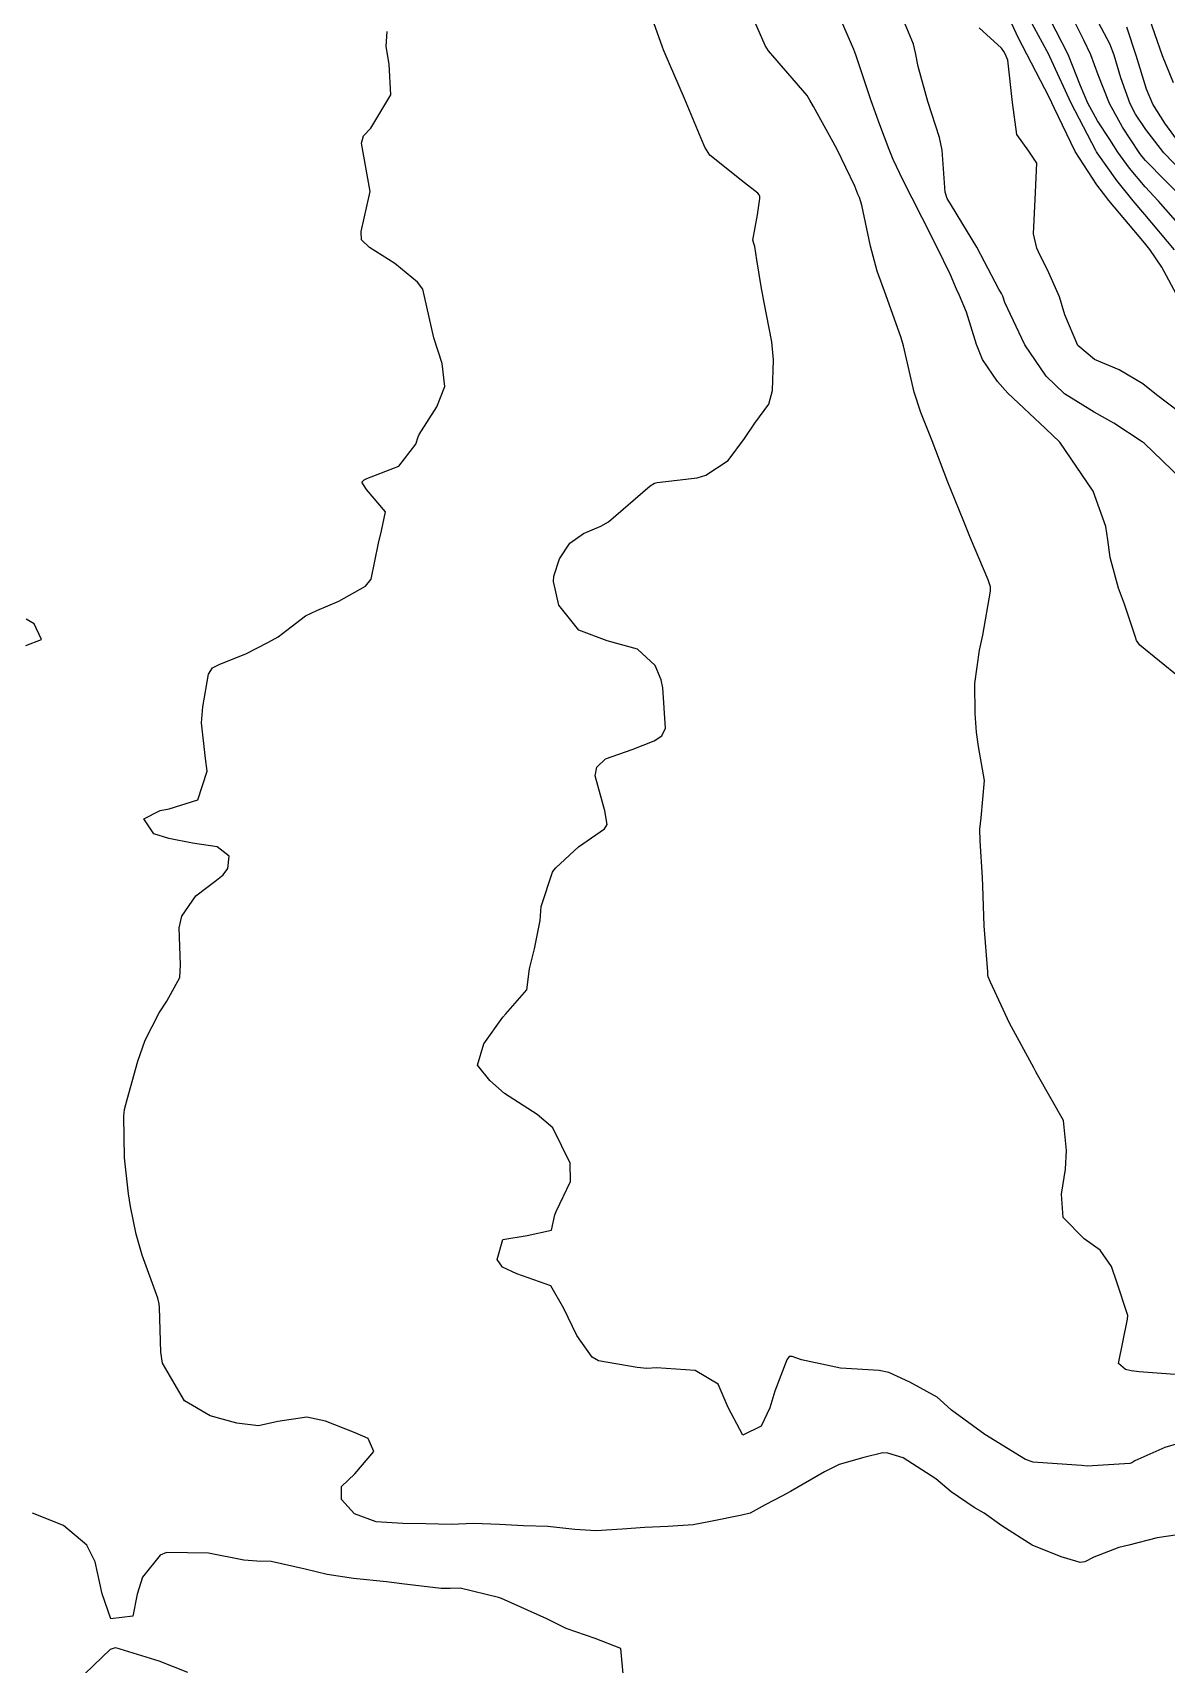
# Model space of a CAD drawing. Header units: metres. Extents: x 307586 to 320046, y 7427249 to 7434250.
# Drawn here: x 319128.7 to 319175.5, y 7429611.4 to 7429678.8 of the extents above; entities that cross this region are included whole.
import ezdxf

# ---------------------------------------------------------------- set-up
doc = ezdxf.new("R2010")
doc.units = ezdxf.units.M
doc.header["$MEASUREMENT"] = 0
doc.layers.add('Curvas de Nivel 1m', color=11, linetype='Continuous')
doc.layers.add('Curvas de Nivel 5m', color=15, linetype='Continuous')

msp = doc.modelspace()

# ---------------------------------------------------------------- linework, layer by layer
at = {"layer": 'Curvas de Nivel 1m', "flags": 128}
for points, elevation in [([(319176.079, 7429623.391), (319174.411, 7429623.506), (319174.08, 7429623.557), (319173.848, 7429623.611), (319173.56, 7429623.848), (319173.94, 7429625.681), (319173.941, 7429625.842), (319173.492, 7429627.218), (319173.269, 7429627.853), (319172.811, 7429628.531), (319172.144, 7429629), (319171.275, 7429629.879), (319171.208, 7429630.839), (319171.368, 7429631.878), (319171.419, 7429632.65), (319171.291, 7429633.879), (319170.222, 7429635.771), (319170.153, 7429635.891), (319170.061, 7429636.056), (319169.064, 7429637.902), (319168.27, 7429639.597), (319168.178, 7429639.817), (319168.17, 7429639.912), (319168.168, 7429640.018), (319168.012, 7429641.914), (319167.966, 7429643.562), (319167.948, 7429643.916), (319167.855, 7429645.434), (319167.842, 7429645.918), (319167.884, 7429646.383), (319168.026, 7429647.915), (319167.786, 7429649.318), (319167.695, 7429649.92), (319167.646, 7429650.68), (319167.629, 7429651.922), (319167.821, 7429653.303), (319167.954, 7429653.917), (319168.281, 7429655.733), (319168.277, 7429655.913), (319168.179, 7429656.203), (319167.446, 7429657.926), (319167.177, 7429658.607), (319166.639, 7429659.938), (319166.517, 7429660.241), (319165.86, 7429661.947), (319165.401, 7429663.105), (319165.118, 7429663.954), (319164.682, 7429665.859), (319164.656, 7429665.959), (319164.586, 7429666.193), (319163.952, 7429667.97), (319163.594, 7429668.947), (319163.326, 7429669.98), (319162.969, 7429671.674), (319162.86, 7429671.987), (319162.801, 7429672.125), (319162.668, 7429672.456), (319161.926, 7429673.998), (319160.969, 7429675.739), (319160.818, 7429676.009), (319160.706, 7429676.192), (319159.11, 7429678.034), (319158.963, 7429678.265), (319158.74, 7429678.791), (319158.181, 7429680.046)], 769), ([(319176.036, 7429667.826), (319175.346, 7429669.112), (319174.856, 7429669.838), (319174.637, 7429670.115), (319173.167, 7429671.862), (319172.944, 7429672.144), (319172.669, 7429672.507), (319171.776, 7429673.879), (319170.907, 7429675.682), (319170.815, 7429675.889), (319170.706, 7429676.103), (319169.772, 7429677.904), (319169.421, 7429678.591), (319168.802, 7429679.919)], 773), ([(319176.34, 7429671.823), (319174.68, 7429673.516), (319174.53, 7429673.691), (319174.418, 7429673.844), (319173.733, 7429674.894), (319173.184, 7429675.863), (319172.721, 7429677.053), (319172.425, 7429677.873), (319172.13, 7429678.485), (319171.423, 7429679.883)], 776), ([(319176.044, 7429620.559), (319175.482, 7429620.385), (319174.233, 7429619.838), (319174.111, 7429619.76), (319174.032, 7429619.727), (319172.269, 7429619.619), (319172.031, 7429619.639), (319171.829, 7429619.661), (319170.032, 7429619.781), (319169.715, 7429619.893), (319168.048, 7429620.929), (319166.669, 7429621.931), (319166.353, 7429622.223), (319166.068, 7429622.458), (319164.943, 7429623.082), (319164.078, 7429623.484), (319163.676, 7429623.563), (319162.08, 7429623.663), (319160.47, 7429624.006), (319160.084, 7429624.145), (319159.957, 7429624.138), (319159.861, 7429624.012), (319159.371, 7429622.716), (319159.164, 7429622.019), (319158.806, 7429621.268), (319158.046, 7429620.893), (319157.44, 7429622.039), (319157.033, 7429623.006), (319156.078, 7429623.562), (319154.485, 7429623.67), (319154.079, 7429623.652), (319153.677, 7429623.684), (319152.081, 7429623.968), (319151.827, 7429624.113), (319151.194, 7429625.017), (319150.654, 7429626.124), (319150.117, 7429627.058), (319148.718, 7429627.55), (319148.128, 7429627.828), (319147.908, 7429628.153), (319148.141, 7429628.971), (319149.143, 7429629.14), (319150.145, 7429629.364), (319150.289, 7429629.991), (319150.336, 7429630.128), (319150.928, 7429631.366), (319150.92, 7429632.123), (319150.197, 7429633.579), (319149.551, 7429634.137), (319148.211, 7429635), (319147.6, 7429635.543), (319147.09, 7429636.167), (319147.355, 7429637.044), (319148.129, 7429638.152), (319148.254, 7429638.295), (319149.131, 7429639.275), (319149.243, 7429640.14), (319149.45, 7429640.974), (319149.682, 7429642.136), (319149.723, 7429642.722), (319150.181, 7429644.131), (319150.238, 7429644.217), (319150.325, 7429644.314), (319151.266, 7429645.188), (319152.341, 7429645.928), (319152.45, 7429646.108), (319152.351, 7429646.67), (319151.953, 7429648.114), (319152.024, 7429648.466), (319152.38, 7429648.82), (319153.483, 7429649.193), (319154.388, 7429649.557), (319154.706, 7429649.761), (319154.859, 7429650.075), (319154.744, 7429651.751), (319154.671, 7429652.078), (319154.429, 7429652.666), (319153.691, 7429653.347), (319152.439, 7429653.689), (319151.279, 7429654.122), (319150.453, 7429655.151), (319150.228, 7429656.132), (319150.241, 7429656.357), (319150.477, 7429657.072), (319150.9, 7429657.712), (319151.471, 7429658.12), (319152.184, 7429658.425), (319152.498, 7429658.604), (319154.227, 7429660.084), (319154.404, 7429660.193), (319154.515, 7429660.22), (319156.162, 7429660.42), (319156.52, 7429660.529), (319157.44, 7429661.136), (319158.11, 7429662.036), (319158.549, 7429662.665), (319159.122, 7429663.46), (319159.279, 7429664.023), (319159.313, 7429665.285), (319159.243, 7429666.023), (319158.919, 7429667.716), (319158.853, 7429668.028), (319158.814, 7429668.227), (319158.627, 7429669.417), (319158.549, 7429669.958), (319158.522, 7429670.041), (319158.457, 7429670.22), (319158.651, 7429671.264), (319158.75, 7429671.95), (319158.743, 7429672.039), (319158.725, 7429672.1), (319158.664, 7429672.17), (319158.118, 7429672.596), (319156.68, 7429673.733), (319156.483, 7429674.062), (319156.331, 7429674.419), (319155.645, 7429676.071), (319154.805, 7429678.006), (319154.777, 7429678.08), (319154.734, 7429678.189), (319154.24, 7429679.58)], 768), ([(319176.516, 7429660.008), (319174.619, 7429661.839), (319174.544, 7429661.903), (319173.367, 7429662.674), (319172.555, 7429663.121), (319171.339, 7429663.882), (319170.57, 7429664.605), (319169.694, 7429665.899), (319168.866, 7429667.651), (319168.782, 7429667.908), (319168.729, 7429668.024), (319168.616, 7429668.207), (319168.026, 7429669.325), (319167.706, 7429669.929), (319166.659, 7429671.65), (319166.491, 7429671.942), (319166.406, 7429672.202), (319166.28, 7429673.944), (319166.171, 7429674.462), (319165.691, 7429675.95), (319165.285, 7429677.393), (319165.183, 7429677.955), (319165.096, 7429678.316), (319164.745, 7429679.145)], 771), ([(319175.872, 7429669.828), (319174.655, 7429671.289), (319174.17, 7429671.847), (319173.496, 7429672.682), (319172.682, 7429673.828), (319172.656, 7429673.87), (319172.623, 7429673.931), (319171.608, 7429675.881), (319170.731, 7429677.792), (319170.687, 7429677.891), (319169.996, 7429679.151)], 774), ([(319176.67, 7429672.551), (319175.441, 7429673.832), (319174.692, 7429674.791), (319174.271, 7429675.419), (319174.04, 7429675.85), (319173.656, 7429676.919), (319173.382, 7429677.86), (319173.204, 7429678.33), (319172.746, 7429679.176)], 777), ([(319175.831, 7429676.714), (319175.383, 7429677.833), (319174.751, 7429679.648)], 779), ([(319175.997, 7429616.784), (319175.164, 7429616.659), (319173.991, 7429616.356), (319173.573, 7429616.26), (319172.55, 7429615.854), (319172.175, 7429615.665), (319171.981, 7429615.643), (319171.807, 7429615.689), (319171.192, 7429615.872), (319169.99, 7429616.361), (319168.75, 7429617.154), (319168.009, 7429617.679), (319167.604, 7429617.916), (319166.645, 7429618.557), (319166.024, 7429619.091), (319164.665, 7429619.954), (319164.036, 7429620.157), (319163.829, 7429620.17), (319163.039, 7429619.975), (319162.03, 7429619.679), (319161.416, 7429619.386), (319160.018, 7429618.564), (319159.652, 7429618.378), (319158.971, 7429618.02), (319158.352, 7429617.683), (319158.006, 7429617.589), (319156.718, 7429617.334), (319156, 7429617.193), (319154.949, 7429617.12), (319153.998, 7429617.082), (319153.068, 7429617.018), (319151.996, 7429616.946), (319151.106, 7429617.004), (319149.998, 7429617.124), (319148.99, 7429617.148), (319147.999, 7429617.213), (319146.92, 7429617.245), (319145.998, 7429617.202), (319144.957, 7429617.232), (319143.999, 7429617.245), (319142.898, 7429617.318), (319142.004, 7429617.645), (319141.469, 7429618.235), (319141.47, 7429618.784), (319142.024, 7429619.295), (319142.812, 7429620.218), (319142.568, 7429620.752), (319142.041, 7429620.997), (319140.814, 7429621.473), (319140.047, 7429621.646), (319138.85, 7429621.457), (319138.043, 7429621.282), (319137.148, 7429621.387), (319136.047, 7429621.696), (319134.984, 7429622.311), (319134.076, 7429623.869), (319134.01, 7429624.321), (319133.951, 7429626.172), (319133.943, 7429626.322), (319133.885, 7429626.545), (319133.239, 7429628.333), (319132.995, 7429629.19), (319132.755, 7429630.341), (319132.669, 7429630.853), (319132.517, 7429632.345), (319132.482, 7429634.063), (319132.514, 7429634.345), (319132.617, 7429634.754), (319133.067, 7429636.337), (319133.367, 7429637.201), (319133.946, 7429638.325), (319134.258, 7429638.806), (319134.794, 7429639.788), (319134.828, 7429640.314), (319134.767, 7429641.837), (319134.872, 7429642.314), (319135.457, 7429643.157), (319136.316, 7429643.81), (319136.587, 7429644.028), (319136.779, 7429644.293), (319136.839, 7429644.803), (319136.332, 7429645.176), (319135.316, 7429645.327), (319134.335, 7429645.529), (319133.729, 7429645.721), (319133.31, 7429646.335), (319133.988, 7429646.686), (319134.349, 7429646.748), (319135.543, 7429647.12), (319135.918, 7429648.305), (319135.854, 7429648.83), (319135.695, 7429650.307), (319135.75, 7429650.956), (319135.978, 7429652.304), (319136.148, 7429652.572), (319136.419, 7429652.714), (319137.549, 7429653.161), (319138.433, 7429653.623), (319138.855, 7429653.847), (319139.395, 7429654.26), (319139.986, 7429654.717), (319140.45, 7429654.943), (319141.369, 7429655.326), (319142.46, 7429655.947), (319142.691, 7429656.227), (319142.997, 7429657.71), (319143.131, 7429658.22), (319143.296, 7429659.013), (319142.51, 7429659.932), (319142.31, 7429660.232), (319142.408, 7429660.337), (319142.515, 7429660.38), (319143.84, 7429660.893), (319144.537, 7429661.801), (319144.637, 7429662.103), (319144.681, 7429662.199), (319145.406, 7429663.34), (319145.741, 7429664.188), (319145.632, 7429665.13), (319145.287, 7429666.193), (319144.902, 7429667.903), (319144.83, 7429668.198), (319144.616, 7429668.487), (319143.673, 7429669.264), (319142.63, 7429669.925), (319142.304, 7429670.233), (319142.287, 7429670.583), (319142.663, 7429672.23), (319142.293, 7429674.234), (319142.386, 7429674.533), (319142.689, 7429674.848), (319143.512, 7429676.218), (319143.448, 7429677.493), (319143.316, 7429678.221), (319143.354, 7429678.836)], 767), ([(319176.552, 7429662.763), (319175.131, 7429663.834), (319174.567, 7429664.298), (319173.591, 7429664.872), (319172.577, 7429665.298), (319171.881, 7429665.877), (319171.342, 7429667.142), (319171.122, 7429667.885), (319170.624, 7429669.003), (319170.328, 7429669.591), (319170.183, 7429669.897), (319170.058, 7429670.483), (319170.119, 7429671.898), (319170.19, 7429673.409), (319169.854, 7429673.902), (319169.361, 7429674.581), (319169.182, 7429675.913), (319168.992, 7429677.653), (319168.884, 7429677.918), (319168.833, 7429678.017), (319168.735, 7429678.147), (319167.803, 7429678.989)], 772), ([(319176.375, 7429673.823), (319175.469, 7429675.058), (319174.987, 7429675.837), (319174.712, 7429676.463), (319174.289, 7429677.847), (319173.907, 7429679.015)], 778), ([(319128.429, 7429653.493), (319129.081, 7429653.736), (319128.786, 7429654.387), (319128.445, 7429654.579)], 766), ([(319153.116, 7429610.897), (319153.003, 7429612.089), (319151.947, 7429612.502), (319150.748, 7429612.916), (319149.955, 7429613.312), (319148.076, 7429614.149), (319147.963, 7429614.189), (319146.376, 7429614.582), (319145.967, 7429614.567), (319145.591, 7429614.56), (319143.969, 7429614.764), (319143.332, 7429614.843), (319141.971, 7429614.983), (319140.878, 7429615.142), (319139.974, 7429615.37), (319138.566, 7429615.675), (319137.977, 7429615.697), (319137.434, 7429615.735), (319135.98, 7429616.019), (319134.24, 7429616.058), (319133.979, 7429615.941), (319133.26, 7429615.037), (319133.039, 7429614.329), (319132.861, 7429613.419), (319131.948, 7429613.317), (319131.589, 7429614.346), (319131.3, 7429615.674), (319130.953, 7429616.355), (319129.995, 7429617.171), (319128.713, 7429617.672)], 766), ([(319130.174, 7429610.366), (319131.93, 7429612.067), (319132.133, 7429612.136), (319133.926, 7429611.587), (319135.118, 7429611.111)], 766)]:
    msp.add_lwpolyline(points, dxfattribs=dict(at, elevation=elevation))
at = {"layer": 'Curvas de Nivel 5m', "flags": 128}
for points, elevation in [([(319176.064, 7429652.186), (319174.44, 7429653.5), (319174.304, 7429653.705), (319174.258, 7429653.843), (319173.804, 7429655.197), (319173.557, 7429655.854), (319173.212, 7429657.129), (319173.125, 7429657.861), (319173.043, 7429658.406), (319172.513, 7429659.87), (319171.134, 7429661.884), (319170.548, 7429662.447), (319168.992, 7429663.906), (319168.568, 7429664.393), (319167.949, 7429665.292), (319167.691, 7429665.923), (319167.286, 7429667.247), (319166.992, 7429667.934), (319166.876, 7429668.198), (319166.621, 7429668.787), (319166.065, 7429669.946), (319165.45, 7429671.153), (319165.034, 7429671.956), (319164.67, 7429672.684), (319164.26, 7429673.548), (319164.085, 7429673.969), (319163.709, 7429674.99), (319163.344, 7429675.98), (319162.731, 7429677.836), (319162.679, 7429677.991), (319162.629, 7429678.096), (319161.804, 7429679.999)], 770), ([(319176.639, 7429670.22), (319175.216, 7429671.834), (319174.669, 7429672.428), (319174.017, 7429673.191), (319173.541, 7429673.857), (319173.198, 7429674.373), (319172.696, 7429675.157), (319172.301, 7429675.874), (319171.998, 7429676.593), (319171.488, 7429677.882), (319170.747, 7429679.337)], 775)]:
    msp.add_lwpolyline(points, dxfattribs=dict(at, elevation=elevation))

doc.saveas('drawing.dxf')
